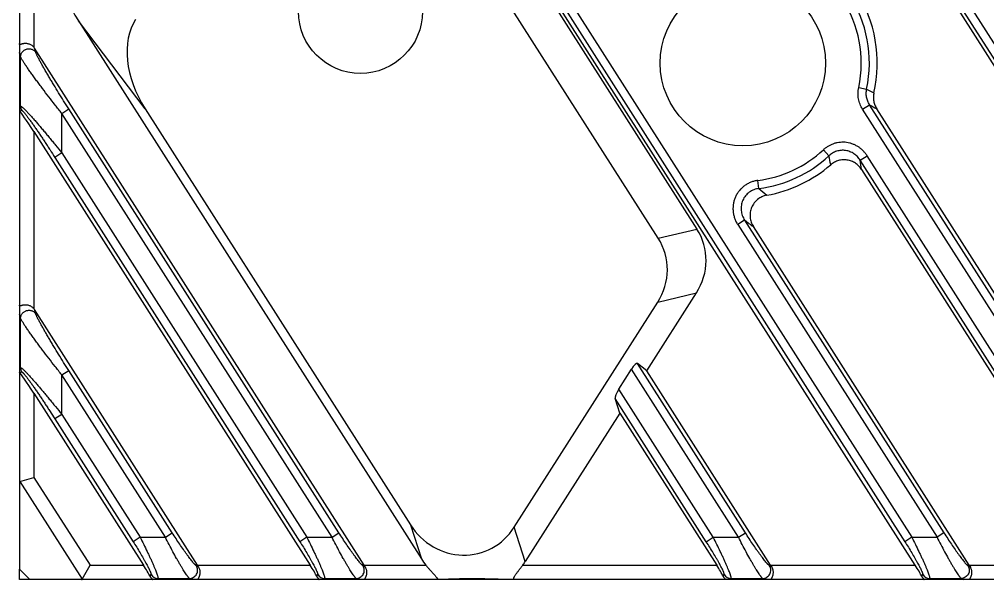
# Model space of a CAD drawing. Header units: millimetres. Extents: x 620 to 19791, y 2539 to 6969.
# Drawn here: x 2524.7 to 2571.54, y 3650.88 to 3678 of the extents above; entities that cross this region are included whole.
import ezdxf

# ---------------------------------------------------------------- set-up
doc = ezdxf.new("R2010")
doc.units = ezdxf.units.MM
doc.layers.add('_88746', color=7, linetype='Continuous')

msp = doc.modelspace()

# ---------------------------------------------------------------- linework, layer by layer
at = {"color": 7, "linetype": 'Continuous'}
for p, q in [((2524.70388, 3988.37829), (2524.70388, 3651.37829)), ((2529.11417, 3742.82984), (2587.24782, 3651.57829)), ((2586.74475, 3652.71558), (2530.72872, 3740.64312)), ((2587.08082, 3652.92968), (2531.06479, 3740.85722)), ((2568.03965, 3651.57829), (2525.40388, 3718.50305)), ((2526.41919, 3717.25695), (2567.53658, 3652.71558)), ((2526.75527, 3717.47105), (2567.87266, 3652.92968)), ((2542.9309, 3690.68858), (2557.482, 3667.84793)), ((2525.40388, 3688.35227), (2525.40388, 3676.65239)), ((2555.60885, 3667.40115), (2544.81623, 3684.34217)), ((2530.78932, 3673.67331), (2527.56576, 3677.91913)), ((2527.56576, 3677.91913), (2544.15536, 3651.87867)), ((2524.76288, 3676.18896), (2524.70388, 3676.39136)), ((2541.3825, 3651.57829), (2525.43843, 3676.60546)), ((2525.49743, 3676.40306), (2525.43843, 3676.60546)), ((2524.76288, 3673.79727), (2524.76288, 3676.18896)), ((2565.30404, 3674.69625), (2565.68947, 3674.6149)), ((2565.68947, 3674.6149), (2566.04175, 3674.4356)), ((2524.70388, 3673.78007), (2524.76288, 3673.79727)), ((2524.82528, 3673.58317), (2524.71672, 3673.55153)), ((2526.75527, 3673.4492), (2527.09134, 3673.6633)), ((2540.16372, 3653.14378), (2527.09134, 3673.6633)), ((2530.78932, 3673.67331), (2543.62044, 3653.53248)), ((2565.4963, 3673.65124), (2565.83238, 3673.86534)), ((2578.69739, 3652.92968), (2565.4963, 3673.65124)), ((2579.03347, 3653.14378), (2565.83238, 3673.86534)), ((2580.25225, 3651.57829), (2566.1757, 3673.67405)), ((2539.82764, 3652.92968), (2526.75527, 3673.4492)), ((2526.75527, 3671.53315), (2526.75527, 3673.4492)), ((2525.40388, 3672.56515), (2538.77398, 3651.57829)), ((2525.40388, 3672.56515), (2525.40388, 3663.99651)), ((2563.86369, 3671.39283), (2563.59582, 3671.68166)), ((2526.75527, 3671.53315), (2526.41919, 3671.31905)), ((2526.41919, 3671.31905), (2538.27091, 3652.71558)), ((2526.75527, 3671.53315), (2538.60699, 3652.92968)), ((2565.37728, 3671.18038), (2565.71336, 3671.39449)), ((2577.14066, 3652.71558), (2565.37728, 3671.18038)), ((2577.47674, 3652.92968), (2565.71336, 3671.39449)), ((2565.44098, 3670.73278), (2577.64373, 3651.57829)), ((2560.47814, 3669.81002), (2560.42828, 3670.20078)), ((2559.78688, 3668.27949), (2559.4508, 3668.06538)), ((2559.4508, 3668.06538), (2569.09331, 3652.92968)), ((2559.78688, 3668.27949), (2569.42939, 3653.14378)), ((2570.64817, 3651.57829), (2560.20893, 3667.96461)), ((2555.60885, 3667.40115), (2557.482, 3667.84793)), ((2555.05256, 3660.9831), (2557.45487, 3664.75396)), ((2555.58172, 3664.30718), (2557.45487, 3664.75396)), ((2548.64004, 3653.41093), (2555.58172, 3664.30718)), ((2524.76288, 3663.53308), (2524.70388, 3663.73548)), ((2533.31981, 3651.57829), (2525.43843, 3663.94958)), ((2525.49743, 3663.74718), (2525.43843, 3663.94958)), ((2524.76288, 3661.14139), (2524.76288, 3663.53308)), ((2559.8253, 3653.14378), (2554.60271, 3661.34161)), ((2555.05256, 3660.9831), (2554.60271, 3661.34161)), ((2524.70388, 3661.12419), (2524.76288, 3661.14139)), ((2524.82528, 3660.92729), (2524.71672, 3660.89564)), ((2526.75527, 3660.79332), (2527.09134, 3661.00742)), ((2532.10103, 3653.14378), (2527.09134, 3661.00742)), ((2553.69814, 3660.10382), (2554.30847, 3661.06185)), ((2559.48923, 3652.92968), (2554.30847, 3661.06185)), ((2561.04409, 3651.57829), (2555.05256, 3660.9831)), ((2531.76496, 3652.92968), (2526.75527, 3660.79332)), ((2526.75527, 3658.87727), (2526.75527, 3660.79332)), ((2525.40388, 3659.90927), (2530.7113, 3651.57829)), ((2525.40388, 3659.90927), (2525.40388, 3655.8238)), ((2558.26857, 3652.92968), (2553.69814, 3660.10382)), ((2557.9325, 3652.71558), (2553.51991, 3659.64196)), ((2553.74831, 3658.93583), (2553.51991, 3659.64196)), ((2526.75527, 3658.87727), (2526.41919, 3658.66317)), ((2526.41919, 3658.66317), (2530.20823, 3652.71558)), ((2526.75527, 3658.87727), (2530.5443, 3652.92968)), ((2553.74831, 3658.93583), (2549.17497, 3651.75712)), ((2553.74831, 3658.93583), (2558.43557, 3651.57829)), ((2524.7209, 3655.62396), (2525.40388, 3655.8238)), ((2525.40388, 3655.8238), (2528.12101, 3651.57829)), ((2524.7209, 3655.62396), (2527.74723, 3650.89531)), ((2543.62044, 3653.53248), (2544.15536, 3651.87867)), ((2549.17497, 3651.75712), (2548.64004, 3653.41093)), ((2530.5443, 3652.92968), (2530.20823, 3652.71558)), ((2530.5443, 3652.92968), (2531.76496, 3652.92968)), ((2531.76496, 3652.92968), (2532.10103, 3653.14378)), ((2538.60699, 3652.92968), (2538.27091, 3652.71558)), ((2538.60699, 3652.92968), (2539.82764, 3652.92968)), ((2539.82764, 3652.92968), (2540.16372, 3653.14378)), ((2557.9325, 3652.71558), (2558.26857, 3652.92968)), ((2558.26857, 3652.92968), (2559.48923, 3652.92968)), ((2559.48923, 3652.92968), (2559.8253, 3653.14378)), ((2567.87266, 3652.92968), (2567.53658, 3652.71558)), ((2567.87266, 3652.92968), (2569.09331, 3652.92968)), ((2569.42939, 3653.14378), (2569.09331, 3652.92968)), ((2527.74723, 3650.89531), (2528.12101, 3651.57829)), ((2528.12101, 3651.57829), (2530.7113, 3651.57829)), ((2533.37639, 3651.49039), (2533.26797, 3651.54987)), ((2533.31981, 3651.57829), (2538.77398, 3651.57829)), ((2541.43908, 3651.49039), (2541.33066, 3651.54987)), ((2541.3825, 3651.57829), (2544.37121, 3651.57829)), ((2549.05178, 3651.57829), (2558.43557, 3651.57829)), ((2561.10066, 3651.49039), (2560.99225, 3651.54987)), ((2561.04409, 3651.57829), (2568.03965, 3651.57829)), ((2570.59633, 3651.54987), (2570.70475, 3651.49039)), ((2570.64817, 3651.57829), (2577.64373, 3651.57829)), ((2524.70388, 3651.37829), (2525.20388, 3650.87829)), ((2531.0277, 3651.04064), (2531.07215, 3651.12166)), ((2539.09039, 3651.04064), (2539.13484, 3651.12166)), ((2558.75198, 3651.04064), (2558.79643, 3651.12166)), ((2568.35606, 3651.04064), (2568.40051, 3651.12166)), ((3124.70388, 3650.87829), (2525.20388, 3650.87829)), ((2531.40822, 3650.93729), (2531.37586, 3650.87829)), ((2531.40822, 3650.93729), (2532.9319, 3650.93729)), ((2533.03943, 3650.87829), (2532.9319, 3650.93729)), ((2539.47091, 3650.93729), (2539.43854, 3650.87829)), ((2539.47091, 3650.93729), (2540.99459, 3650.93729)), ((2541.10212, 3650.87829), (2540.99459, 3650.93729)), ((2559.10013, 3650.87829), (2559.1325, 3650.93729)), ((2559.1325, 3650.93729), (2560.65617, 3650.93729)), ((2560.76371, 3650.87829), (2560.65617, 3650.93729)), ((2568.73658, 3650.93729), (2568.70421, 3650.87829)), ((2568.73658, 3650.93729), (2570.26026, 3650.93729)), ((2570.26026, 3650.93729), (2570.36779, 3650.87829))]:
    msp.add_line(p, q, dxfattribs=at)
for centre, radius in [((2541.20388, 3678.37829), 3), ((2559.70388, 3675.87829), 4)]:
    msp.add_circle(centre, radius, dxfattribs=at)
for centre, radius, start, end in [((2559.70388, 3675.87829), 6.5, 347.176216, 77.823784), ((2559.70388, 3675.87829), 5.72354, 348.081344, 76.918656), ((2559.70388, 3675.87829), 6.11747, 348.081344, 76.918656), ((2525.16444, 3673.79817), 0.40156, 180.128207, 212.371793), ((2629.02709, 3786.88153), 129.48448, 240.7876004, 240.9615084), ((2559.70388, 3675.87829), 5.72354, 277.271138, 312.842729), ((2559.70388, 3675.87829), 6.11747, 277.271138, 312.842729), ((2531.19755, 3664.31717), 33.42367, 11.464703, 12.221764), ((2508.47504, 3662.8547), 57.5081, 7.8737505, 8.324193), ((2559.70388, 3675.87829), 6.5, 280.222516, 310.837383), ((2578.29907, 3690.00106), 26.93072, 228.567864, 229.635503), ((2582.88021, 3698.79321), 38.26734, 232.88091, 233.669329), ((2525.16444, 3661.14229), 0.40156, 180.128207, 212.371793), ((2531.41003, 3651.33905), 0.40177, 212.75676, 269.74324), ((2539.47271, 3651.33905), 0.40177, 212.75676, 269.74324), ((2559.1343, 3651.33905), 0.40177, 212.756762, 269.743238), ((2568.73838, 3651.33905), 0.40177, 212.75676, 269.74324)]:
    msp.add_arc(centre, radius, start, end, dxfattribs=at)
for centre, major_axis, ratio, start_param, end_param in [((2530.25488, 3679.30286), (-2.65175, 3.49268), 0.68410828, 0.24776811, 1.45101728), ((2533.47844, 3675.05704), (-2.65175, 3.49268), 0.68410828, 0.24776811, 1.45101728), ((2525.10541, 3676.3809), (-0.11727, 0.40235), 0.95443909, -1.27440456, -1.13444261), ((2525.40388, 3672.45117), (-0.69809, 1.10419), 0.04675252, -1.49698097, -0.11800116), ((2552.84687, 3665.79478), (3.12709, 0.74586), 0.93318183, -0.76680266, 0.31229877), ((2554.72002, 3666.24155), (3.12709, 0.74586), 0.93318183, -0.76680266, 0.31229877), ((2525.10541, 3663.72502), (-0.11727, 0.40235), 0.95443909, -1.27440456, -1.13444261), ((2554.37201, 3660.96211), (0.22786, 0.38148), 0.2395824, -0.0323948, 1.45113507), ((2525.40388, 3659.79529), (-0.69809, 1.10419), 0.04675252, -1.49698097, -0.11800116), ((2553.76168, 3660.00408), (0.22786, 0.38148), 0.2395824, 1.45113507, 2.93466493), ((2525.40388, 3654.49288), (-0.68746, 1.12912), 0.11683323, -0.03135038, 0.18958874), ((2546.11301, 3655.22473), (0.97745, -3.02196), 0.94455279, -1.30214878, 0.66288791), ((2530.63868, 3651.57829), (-0.44888, 0.69922), 0.07362361, -2.49384701, -1.61802557), ((2533.39243, 3651.57829), (-0.44888, 0.69922), 0.07362361, 1.52356709, 1.64947797), ((2538.70137, 3651.57829), (-0.44888, 0.69922), 0.07362361, -2.49384701, -1.61802557), ((2541.45511, 3651.57829), (-0.44888, 0.69922), 0.07362361, 1.52356709, 1.64947797), ((2546.64794, 3653.57092), (-0.97745, 3.02196), 0.94455279, -4.44374144, -4.32656208), ((2546.64794, 3653.57092), (-0.97745, 3.02196), 0.94455279, -2.54964012, -2.47870475), ((2558.36296, 3651.57829), (-0.44888, 0.69922), 0.07362361, -2.49384701, -1.61802557), ((2561.1167, 3651.57829), (-0.44888, 0.69922), 0.07362361, 1.52356709, 1.64947797), ((2567.96704, 3651.57829), (-0.44888, 0.69922), 0.07362361, -2.49384701, -1.61802557), ((2570.72078, 3651.57829), (-0.44888, 0.69922), 0.07362361, 1.52356709, 1.64947797), ((2527.26922, 3651.57829), (-0.46776, 0.69455), 0.18634747, -3.26643869, -3.04549957), ((2547.59374, 3650.6468), (3.1798, -0.08678), 0.08095857, 1.34520413, 2.44668656)]:
    msp.add_ellipse(centre, major_axis=major_axis, ratio=ratio, start_param=start_param, end_param=end_param, dxfattribs=at)
for points, knots in [([(2525.40388, 3676.65239), (2525.38831, 3676.67078), (2525.35417, 3676.70501), (2525.29598, 3676.74754), (2525.23309, 3676.78077), (2525.16794, 3676.80473), (2525.10283, 3676.81996), (2525.03972, 3676.82742), (2524.98013, 3676.8283), (2524.92516, 3676.82396), (2524.88275, 3676.81699), (2524.85166, 3676.81012), (2524.82432, 3676.80319), (2524.79915, 3676.79579), (2524.77608, 3676.78876), (2524.76114, 3676.78442), (2524.74785, 3676.78115), (2524.73619, 3676.77933), (2524.72606, 3676.7794), (2524.7174, 3676.78222), (2524.71077, 3676.78832), (2524.70655, 3676.79727), (2524.70428, 3676.8086), (2524.70388, 3676.81697), (2524.70388, 3676.8215)], [0, 0, 0, 0, 0.09209158, 0.18383006, 0.27448203, 0.36304114, 0.44837598, 0.52945733, 0.60545914, 0.67576552, 0.73991331, 0.76953888, 0.79743926, 0.84767634, 0.86977354, 0.8896408, 0.90710686, 0.92207428, 0.93464736, 0.94548864, 0.95605653, 0.9680868, 0.98267514, 1, 1, 1, 1]), ([(2524.76288, 3676.18896), (2524.76341, 3676.20934), (2524.76788, 3676.2502), (2524.78454, 3676.30972), (2524.81075, 3676.36617), (2524.84582, 3676.4181), (2524.88886, 3676.46423), (2524.93878, 3676.50338), (2524.99432, 3676.53457), (2525.05407, 3676.55703), (2525.11653, 3676.5702), (2525.18013, 3676.57373), (2525.24327, 3676.56753), (2525.30435, 3676.55175), (2525.36184, 3676.52679), (2525.41427, 3676.49327), (2525.4603, 3676.45202), (2525.48603, 3676.41996), (2525.49743, 3676.40306)], [0, 0, 0, 0, 0.06111346, 0.12261373, 0.18453426, 0.2469212, 0.30974327, 0.37293634, 0.43639782, 0.5, 0.56360218, 0.62706366, 0.69025673, 0.7530788, 0.81546574, 0.87738627, 0.93888654, 1, 1, 1, 1]), ([(2527.09134, 3673.6633), (2527.00891, 3673.79269), (2526.84555, 3674.05117), (2526.60476, 3674.43831), (2526.40847, 3674.75936), (2526.25547, 3675.01338), (2526.14416, 3675.20024), (2526.03623, 3675.38372), (2525.93246, 3675.56274), (2525.83396, 3675.73576), (2525.74224, 3675.9006), (2525.67143, 3676.03184), (2525.62015, 3676.13035), (2525.5862, 3676.1976), (2525.55631, 3676.25928), (2525.53117, 3676.31427), (2525.51391, 3676.35552), (2525.50334, 3676.38426), (2525.49917, 3676.39707), (2525.49743, 3676.40306)], [0, 0, 0, 0, 0.14507142, 0.28914932, 0.4311314, 0.50090791, 0.569567, 0.63680319, 0.70221107, 0.76523032, 0.82507416, 0.88059639, 0.90623332, 0.93009361, 0.95183219, 0.9710444, 0.9872639, 0.99409868, 1, 1, 1, 1]), ([(2526.75527, 3673.4492), (2526.64891, 3673.58276), (2526.4383, 3673.84941), (2526.1283, 3674.24847), (2525.87633, 3674.57863), (2525.68101, 3674.8386), (2525.54016, 3675.02825), (2525.40468, 3675.2131), (2525.27578, 3675.39173), (2525.15503, 3675.56227), (2525.04448, 3675.72226), (2524.9604, 3675.84797), (2524.9006, 3675.94087), (2524.86185, 3676.00305), (2524.8282, 3676.05939), (2524.80025, 3676.10909), (2524.78118, 3676.1462), (2524.76948, 3676.17203), (2524.76485, 3676.18355), (2524.76288, 3676.18896)], [0, 0, 0, 0, 0.15103707, 0.30058601, 0.44701642, 0.5184388, 0.58823699, 0.65599242, 0.72117777, 0.78310059, 0.84084784, 0.89320499, 0.9168788, 0.9385734, 0.95801794, 0.97492819, 0.98901284, 0.99490941, 1, 1, 1, 1]), ([(2565.4963, 3673.65124), (2565.44759, 3673.7277), (2565.36453, 3673.89033), (2565.28892, 3674.15329), (2565.26532, 3674.42592), (2565.28531, 3674.60753), (2565.30404, 3674.69625)], [0, 0, 0, 0, 0.24999463, 0.4999755, 0.74997223, 1, 1, 1, 1]), ([(2565.83238, 3673.86534), (2565.79712, 3673.92003), (2565.73672, 3674.03637), (2565.68096, 3674.22476), (2565.66258, 3674.42049), (2565.67625, 3674.55109), (2565.68947, 3674.6149)], [0, 0, 0, 0, 0.24983102, 0.49975802, 0.74981387, 1, 1, 1, 1]), ([(2566.04175, 3674.4356), (2566.0271, 3674.3712), (2566.01071, 3674.23909), (2566.02595, 3674.0403), (2566.07991, 3673.84838), (2566.14022, 3673.72975), (2566.1757, 3673.67405)], [0, 0, 0, 0, 0.24999584, 0.49998782, 0.74998511, 1, 1, 1, 1]), ([(2524.70388, 3673.54996), (2524.70388, 3673.55077), (2524.70397, 3673.55223), (2524.70452, 3673.55415), (2524.70558, 3673.55552), (2524.70719, 3673.55608), (2524.70911, 3673.55582), (2524.71134, 3673.55496), (2524.71394, 3673.55348), (2524.71575, 3673.55224), (2524.71672, 3673.55153)], [0, 0, 0, 0, 0.13429604, 0.23983825, 0.32533598, 0.40808756, 0.50825041, 0.63779433, 0.80126964, 1, 1, 1, 1]), ([(2524.76288, 3673.79727), (2524.76487, 3673.79774), (2524.76981, 3673.79754), (2524.77783, 3673.79505), (2524.78756, 3673.79041), (2524.79898, 3673.78358), (2524.81209, 3673.77458), (2524.83305, 3673.75876), (2524.86284, 3673.73375), (2524.90242, 3673.69778), (2524.94712, 3673.65485), (2524.99633, 3673.60566), (2525.0495, 3673.55089), (2525.1061, 3673.49116), (2525.18746, 3673.40359), (2525.29451, 3673.28549), (2525.42777, 3673.13497), (2525.56669, 3672.97512), (2525.70974, 3672.80801), (2525.85575, 3672.63521), (2526.00384, 3672.45797), (2526.15333, 3672.27723), (2526.30366, 3672.09379), (2526.50501, 3671.84596), (2526.65533, 3671.65865), (2526.75527, 3671.53315)], [0, 0, 0, 0, 0.00203554, 0.00476505, 0.00830601, 0.01270108, 0.01795617, 0.02406326, 0.03874547, 0.05651958, 0.07710574, 0.10020837, 0.12553848, 0.15282458, 0.18182241, 0.2441016, 0.31093273, 0.38122699, 0.45416706, 0.52912415, 0.60561864, 0.68327128, 0.76176983, 0.84087201, 1, 1, 1, 1]), ([(2524.82528, 3673.58317), (2524.82705, 3673.58368), (2524.83024, 3673.58343), (2524.83444, 3673.58205), (2524.84001, 3673.57944), (2524.84793, 3673.5743), (2524.85847, 3673.56594), (2524.87058, 3673.55503), (2524.88417, 3673.54167), (2524.89915, 3673.52598), (2524.92186, 3673.501), (2524.95284, 3673.46485), (2524.99258, 3673.41613), (2525.03566, 3673.36136), (2525.08148, 3673.30147), (2525.12954, 3673.23727), (2525.19732, 3673.1451), (2525.28503, 3673.02311), (2525.3927, 3672.87009), (2525.50327, 3672.71023), (2525.6158, 3672.54524), (2525.72962, 3672.37633), (2525.84426, 3672.20439), (2525.95935, 3672.03013), (2526.07461, 3671.85406), (2526.22843, 3671.61717), (2526.34307, 3671.43854), (2526.41919, 3671.31905)], [0, 0, 0, 0, 0.00198767, 0.00327679, 0.00480063, 0.00860515, 0.0134509, 0.01932777, 0.02620572, 0.03403614, 0.04276354, 0.06267516, 0.08546493, 0.11069116, 0.13795535, 0.16693249, 0.19733599, 0.26156813, 0.3292677, 0.399486, 0.47156847, 0.54504206, 0.61955222, 0.69483657, 0.77067951, 0.84692022, 1, 1, 1, 1]), ([(2565.71336, 3671.39449), (2565.68606, 3671.43733), (2565.6269, 3671.52021), (2565.52556, 3671.6344), (2565.41262, 3671.73717), (2565.28931, 3671.82724), (2565.157, 3671.90347), (2565.01717, 3671.96486), (2564.87147, 3672.01057), (2564.72161, 3672.03997), (2564.56942, 3672.05262), (2564.41677, 3672.0483), (2564.26554, 3672.02705), (2564.11761, 3671.98912), (2563.9748, 3671.935), (2563.83885, 3671.86542), (2563.71141, 3671.78129), (2563.63307, 3671.7162), (2563.59582, 3671.68166)], [0, 0, 0, 0, 0.062497, 0.12500326, 0.18750077, 0.25000144, 0.31250069, 0.37499988, 0.43749896, 0.49999783, 0.56249646, 0.62499511, 0.68749403, 0.74999297, 0.81249338, 0.87499156, 0.93750114, 1, 1, 1, 1]), ([(2565.37728, 3671.18038), (2565.33862, 3671.24195), (2565.24831, 3671.35749), (2565.10767, 3671.47509), (2564.98216, 3671.54943), (2564.88235, 3671.59466), (2564.77812, 3671.62859), (2564.67072, 3671.65067), (2564.5615, 3671.66052), (2564.45184, 3671.65794), (2564.34318, 3671.6429), (2564.23694, 3671.6156), (2564.1345, 3671.57644), (2564.03714, 3671.52599), (2563.94607, 3671.46498), (2563.89021, 3671.41783), (2563.86369, 3671.39283)], [0, 0, 0, 0, 0.1246836, 0.24943228, 0.31192759, 0.37444375, 0.43697892, 0.49953018, 0.56209379, 0.62466548, 0.68724051, 0.7498133, 0.8123802, 0.87493293, 0.93748132, 1, 1, 1, 1]), ([(2565.44098, 3670.73278), (2565.40282, 3670.79269), (2565.3138, 3670.90493), (2565.14843, 3671.04167), (2564.95789, 3671.1406), (2564.75061, 3671.19663), (2564.53611, 3671.2067), (2564.3245, 3671.17009), (2564.12588, 3671.08866), (2564.00806, 3671.00704), (2563.95433, 3670.9606)], [0, 0, 0, 0, 0.12501517, 0.25001872, 0.37502001, 0.50001647, 0.62500985, 0.75000293, 0.87499737, 1, 1, 1, 1]), ([(2560.42828, 3670.20078), (2560.37035, 3670.19338), (2560.25526, 3670.17143), (2560.08816, 3670.11731), (2559.92916, 3670.04259), (2559.78093, 3669.9483), (2559.64596, 3669.83583), (2559.52657, 3669.70694), (2559.42477, 3669.56374), (2559.34226, 3669.40863), (2559.28032, 3669.24422), (2559.23984, 3669.07327), (2559.22129, 3668.89858), (2559.22473, 3668.72294), (2559.24988, 3668.54909), (2559.2961, 3668.37962), (2559.36247, 3668.21702), (2559.41942, 3668.11464), (2559.4508, 3668.06538)], [0, 0, 0, 0, 0.06249898, 0.12499925, 0.18749773, 0.2499964, 0.31249408, 0.37499157, 0.43748921, 0.49998721, 0.56248555, 0.62498431, 0.68748394, 0.74998432, 0.81248604, 0.87498708, 0.93749573, 1, 1, 1, 1]), ([(2560.47814, 3669.81002), (2560.43643, 3669.8052), (2560.35348, 3669.79043), (2560.23281, 3669.75293), (2560.11781, 3669.70036), (2560.01053, 3669.63332), (2559.91295, 3669.55275), (2559.82687, 3669.45994), (2559.75391, 3669.3565), (2559.69535, 3669.2443), (2559.65211, 3669.12538), (2559.62475, 3669.00191), (2559.61346, 3668.876), (2559.6181, 3668.74975), (2559.63827, 3668.62512), (2559.67334, 3668.5039), (2559.7225, 3668.38777), (2559.76408, 3668.31467), (2559.78688, 3668.27949)], [0, 0, 0, 0, 0.06245788, 0.12494985, 0.18747053, 0.25001765, 0.31258351, 0.37516069, 0.4377403, 0.50031308, 0.56287023, 0.62540455, 0.68791121, 0.75038701, 0.81283172, 0.87524446, 0.93763674, 1, 1, 1, 1]), ([(2560.85745, 3669.48147), (2560.81746, 3669.47426), (2560.73827, 3669.45499), (2560.62394, 3669.41189), (2560.51574, 3669.35506), (2560.4154, 3669.2853), (2560.32452, 3669.20358), (2560.24457, 3669.11114), (2560.17683, 3669.00941), (2560.12234, 3668.90002), (2560.08192, 3668.78468), (2560.0561, 3668.66523), (2560.04516, 3668.54351), (2560.04914, 3668.42138), (2560.06781, 3668.30062), (2560.10077, 3668.18296), (2560.1474, 3668.07004), (2560.1871, 3667.99888), (2560.20893, 3667.96461)], [0, 0, 0, 0, 0.0624955, 0.12500234, 0.18749877, 0.24999843, 0.31249721, 0.37499725, 0.43749716, 0.49999616, 0.56249501, 0.62499495, 0.68749602, 0.74999666, 0.81249756, 0.87499471, 0.93750361, 1, 1, 1, 1]), ([(2525.40388, 3663.99651), (2525.38831, 3664.0149), (2525.35417, 3664.04913), (2525.29598, 3664.09166), (2525.23309, 3664.12489), (2525.16794, 3664.14885), (2525.10283, 3664.16408), (2525.03972, 3664.17154), (2524.98013, 3664.17242), (2524.92516, 3664.16808), (2524.88275, 3664.16111), (2524.85166, 3664.15424), (2524.82432, 3664.1473), (2524.79915, 3664.13991), (2524.77608, 3664.13288), (2524.76114, 3664.12853), (2524.74785, 3664.12527), (2524.73619, 3664.12344), (2524.72606, 3664.12352), (2524.7174, 3664.12634), (2524.71077, 3664.13244), (2524.70655, 3664.14139), (2524.70428, 3664.15272), (2524.70388, 3664.16109), (2524.70388, 3664.16562)], [0, 0, 0, 0, 0.09209158, 0.18383006, 0.27448203, 0.36304114, 0.44837598, 0.52945733, 0.60545914, 0.67576552, 0.73991331, 0.76953888, 0.79743926, 0.84767634, 0.86977354, 0.8896408, 0.90710686, 0.92207428, 0.93464736, 0.94548864, 0.95605653, 0.9680868, 0.98267514, 1, 1, 1, 1]), ([(2524.76288, 3663.53308), (2524.76341, 3663.55345), (2524.76788, 3663.59432), (2524.78454, 3663.65384), (2524.81075, 3663.71029), (2524.84582, 3663.76222), (2524.88886, 3663.80835), (2524.93878, 3663.8475), (2524.99432, 3663.87869), (2525.05407, 3663.90115), (2525.11653, 3663.91431), (2525.18013, 3663.91784), (2525.24327, 3663.91165), (2525.30435, 3663.89587), (2525.36184, 3663.87091), (2525.41427, 3663.83739), (2525.4603, 3663.79614), (2525.48603, 3663.76408), (2525.49743, 3663.74718)], [0, 0, 0, 0, 0.06111346, 0.12261373, 0.18453426, 0.2469212, 0.30974327, 0.37293634, 0.43639782, 0.5, 0.56360218, 0.62706366, 0.69025673, 0.7530788, 0.81546574, 0.87738627, 0.93888654, 1, 1, 1, 1]), ([(2527.09134, 3661.00742), (2527.00891, 3661.13681), (2526.84555, 3661.39529), (2526.60476, 3661.78243), (2526.40847, 3662.10348), (2526.25547, 3662.3575), (2526.14416, 3662.54436), (2526.03623, 3662.72784), (2525.93246, 3662.90686), (2525.83396, 3663.07988), (2525.74224, 3663.24472), (2525.67143, 3663.37596), (2525.62015, 3663.47447), (2525.5862, 3663.54172), (2525.55631, 3663.6034), (2525.53117, 3663.65839), (2525.51391, 3663.69964), (2525.50334, 3663.72838), (2525.49917, 3663.74119), (2525.49743, 3663.74718)], [0, 0, 0, 0, 0.14507142, 0.28914932, 0.4311314, 0.50090791, 0.569567, 0.63680319, 0.70221107, 0.76523032, 0.82507416, 0.88059639, 0.90623332, 0.93009361, 0.95183219, 0.9710444, 0.9872639, 0.99409868, 1, 1, 1, 1]), ([(2526.75527, 3660.79332), (2526.64891, 3660.92688), (2526.4383, 3661.19353), (2526.1283, 3661.59259), (2525.87633, 3661.92275), (2525.68101, 3662.18272), (2525.54016, 3662.37237), (2525.40468, 3662.55722), (2525.27578, 3662.73585), (2525.15503, 3662.90639), (2525.04448, 3663.06638), (2524.9604, 3663.19209), (2524.9006, 3663.28498), (2524.86185, 3663.34716), (2524.8282, 3663.40351), (2524.80025, 3663.45321), (2524.78118, 3663.49032), (2524.76948, 3663.51614), (2524.76485, 3663.52767), (2524.76288, 3663.53308)], [0, 0, 0, 0, 0.15103707, 0.30058601, 0.44701642, 0.5184388, 0.58823699, 0.65599242, 0.72117777, 0.78310059, 0.84084784, 0.89320499, 0.9168788, 0.9385734, 0.95801794, 0.97492819, 0.98901284, 0.99490941, 1, 1, 1, 1]), ([(2524.70388, 3660.89408), (2524.70388, 3660.89489), (2524.70397, 3660.89635), (2524.70452, 3660.89827), (2524.70558, 3660.89964), (2524.70719, 3660.9002), (2524.70911, 3660.89994), (2524.71134, 3660.89908), (2524.71394, 3660.8976), (2524.71575, 3660.89635), (2524.71672, 3660.89564)], [0, 0, 0, 0, 0.13429604, 0.23983825, 0.32533598, 0.40808756, 0.50825041, 0.63779433, 0.80126964, 1, 1, 1, 1]), ([(2524.76288, 3661.14139), (2524.76487, 3661.14185), (2524.76981, 3661.14166), (2524.77783, 3661.13917), (2524.78756, 3661.13453), (2524.79898, 3661.12769), (2524.81209, 3661.1187), (2524.83305, 3661.10288), (2524.86284, 3661.07787), (2524.90242, 3661.0419), (2524.94712, 3660.99897), (2524.99633, 3660.94978), (2525.0495, 3660.895), (2525.1061, 3660.83528), (2525.18746, 3660.74771), (2525.29451, 3660.6296), (2525.42777, 3660.47909), (2525.56669, 3660.31924), (2525.70974, 3660.15213), (2525.85575, 3659.97933), (2526.00384, 3659.80209), (2526.15333, 3659.62135), (2526.30366, 3659.43791), (2526.50501, 3659.19008), (2526.65533, 3659.00277), (2526.75527, 3658.87727)], [0, 0, 0, 0, 0.00203554, 0.00476505, 0.00830601, 0.01270108, 0.01795617, 0.02406326, 0.03874547, 0.05651958, 0.07710574, 0.10020837, 0.12553848, 0.15282458, 0.18182241, 0.2441016, 0.31093273, 0.38122699, 0.45416706, 0.52912415, 0.60561864, 0.68327128, 0.76176983, 0.84087201, 1, 1, 1, 1]), ([(2524.82528, 3660.92729), (2524.82705, 3660.9278), (2524.83024, 3660.92755), (2524.83444, 3660.92616), (2524.84001, 3660.92356), (2524.84793, 3660.91842), (2524.85847, 3660.91006), (2524.87058, 3660.89915), (2524.88417, 3660.88579), (2524.89915, 3660.87009), (2524.92186, 3660.84512), (2524.95284, 3660.80897), (2524.99258, 3660.76025), (2525.03566, 3660.70548), (2525.08148, 3660.64559), (2525.12954, 3660.58139), (2525.19732, 3660.48922), (2525.28503, 3660.36722), (2525.3927, 3660.21421), (2525.50327, 3660.05435), (2525.6158, 3659.88936), (2525.72962, 3659.72045), (2525.84426, 3659.54851), (2525.95935, 3659.37425), (2526.07461, 3659.19818), (2526.22843, 3658.96129), (2526.34307, 3658.78266), (2526.41919, 3658.66317)], [0, 0, 0, 0, 0.00198767, 0.00327679, 0.00480063, 0.00860515, 0.0134509, 0.01932777, 0.02620572, 0.03403614, 0.04276354, 0.06267516, 0.08546493, 0.11069116, 0.13795535, 0.16693249, 0.19733599, 0.26156813, 0.3292677, 0.399486, 0.47156847, 0.54504206, 0.61955222, 0.69483657, 0.77067951, 0.84692022, 1, 1, 1, 1]), ([(2530.5443, 3652.92968), (2530.60322, 3652.81407), (2530.71827, 3652.58512), (2530.8573, 3652.30007), (2530.96292, 3652.07777), (2531.03712, 3651.91855), (2531.10662, 3651.76611), (2531.17072, 3651.62193), (2531.22868, 3651.48751), (2531.27977, 3651.36444), (2531.3233, 3651.25428), (2531.35862, 3651.15853), (2531.38206, 3651.08819), (2531.39595, 3651.04009), (2531.40334, 3651.01068), (2531.40836, 3650.98577), (2531.41098, 3650.96544), (2531.41128, 3650.95131), (2531.41, 3650.94244), (2531.40891, 3650.93884), (2531.40822, 3650.93729)], [0, 0, 0, 0, 0.17862961, 0.35274656, 0.43660497, 0.51745044, 0.59457792, 0.66724445, 0.73467739, 0.79608748, 0.85069131, 0.89774174, 0.93657107, 0.95273152, 0.96665189, 0.97830457, 0.98768958, 0.99485788, 0.99766249, 1, 1, 1, 1]), ([(2532.9319, 3650.93729), (2532.92703, 3650.94063), (2532.91662, 3650.94928), (2532.90053, 3650.96532), (2532.88214, 3650.98602), (2532.86152, 3651.01125), (2532.83877, 3651.04091), (2532.80399, 3651.08858), (2532.75613, 3651.15831), (2532.69421, 3651.25351), (2532.62611, 3651.36257), (2532.55263, 3651.48412), (2532.47453, 3651.6168), (2532.39255, 3651.7593), (2532.27666, 3651.96483), (2532.12721, 3652.23723), (2531.94601, 3652.57779), (2531.82536, 3652.81116), (2531.76496, 3652.92968)], [0, 0, 0, 0, 0.00766404, 0.0174775, 0.02944702, 0.04354253, 0.05971558, 0.07790581, 0.12004581, 0.16934216, 0.22513027, 0.28673382, 0.35348578, 0.42473894, 0.49986984, 0.65939858, 0.82754437, 1, 1, 1, 1]), ([(2533.26797, 3651.54987), (2533.26299, 3651.5526), (2533.25227, 3651.55975), (2533.23553, 3651.5732), (2533.21641, 3651.59054), (2533.195, 3651.61167), (2533.17142, 3651.63644), (2533.1356, 3651.67597), (2533.0865, 3651.73353), (2533.0232, 3651.81176), (2532.95405, 3651.90071), (2532.87991, 3651.99915), (2532.80159, 3652.10589), (2532.71982, 3652.21987), (2532.60506, 3652.383), (2532.45768, 3652.59817), (2532.27926, 3652.86662), (2532.16047, 3653.05047), (2532.10103, 3653.14378)], [0, 0, 0, 0, 0.00861548, 0.01945506, 0.03250532, 0.04771376, 0.06500856, 0.08430547, 0.12852608, 0.17959919, 0.23674199, 0.29920162, 0.36627417, 0.43730938, 0.51170719, 0.66841849, 0.83240191, 1, 1, 1, 1]), ([(2538.60699, 3652.92968), (2538.6659, 3652.81407), (2538.78096, 3652.58512), (2538.91999, 3652.30007), (2539.0256, 3652.07777), (2539.0998, 3651.91855), (2539.16931, 3651.76611), (2539.2334, 3651.62193), (2539.29136, 3651.48751), (2539.34245, 3651.36444), (2539.38599, 3651.25428), (2539.42131, 3651.15853), (2539.44475, 3651.08819), (2539.45863, 3651.04009), (2539.46602, 3651.01068), (2539.47104, 3650.98577), (2539.47367, 3650.96544), (2539.47396, 3650.95131), (2539.47268, 3650.94244), (2539.47159, 3650.93884), (2539.47091, 3650.93729)], [0, 0, 0, 0, 0.17862961, 0.35274656, 0.43660497, 0.51745044, 0.59457792, 0.66724445, 0.73467739, 0.79608748, 0.85069131, 0.89774174, 0.93657107, 0.95273152, 0.96665189, 0.97830457, 0.98768958, 0.99485788, 0.99766249, 1, 1, 1, 1]), ([(2540.99459, 3650.93729), (2540.98971, 3650.94063), (2540.97931, 3650.94928), (2540.96322, 3650.96532), (2540.94482, 3650.98602), (2540.92421, 3651.01125), (2540.90146, 3651.04091), (2540.86667, 3651.08858), (2540.81882, 3651.15831), (2540.7569, 3651.25351), (2540.6888, 3651.36257), (2540.61532, 3651.48412), (2540.53722, 3651.6168), (2540.45524, 3651.7593), (2540.33934, 3651.96483), (2540.1899, 3652.23723), (2540.0087, 3652.57779), (2539.88804, 3652.81116), (2539.82764, 3652.92968)], [0, 0, 0, 0, 0.00766404, 0.0174775, 0.02944702, 0.04354253, 0.05971558, 0.07790581, 0.12004581, 0.16934216, 0.22513027, 0.28673382, 0.35348578, 0.42473894, 0.49986984, 0.65939858, 0.82754437, 1, 1, 1, 1]), ([(2541.33066, 3651.54987), (2541.32567, 3651.5526), (2541.31495, 3651.55975), (2541.29822, 3651.5732), (2541.27909, 3651.59054), (2541.25768, 3651.61167), (2541.23411, 3651.63644), (2541.19829, 3651.67597), (2541.14919, 3651.73353), (2541.08588, 3651.81176), (2541.01673, 3651.90071), (2540.9426, 3651.99915), (2540.86428, 3652.10589), (2540.78251, 3652.21987), (2540.66774, 3652.383), (2540.52036, 3652.59817), (2540.34195, 3652.86662), (2540.22316, 3653.05047), (2540.16372, 3653.14378)], [0, 0, 0, 0, 0.00861548, 0.01945506, 0.03250532, 0.04771376, 0.06500856, 0.08430547, 0.12852608, 0.17959919, 0.23674199, 0.29920162, 0.36627417, 0.43730938, 0.51170719, 0.66841849, 0.83240191, 1, 1, 1, 1]), ([(2559.1325, 3650.93729), (2559.13318, 3650.93884), (2559.13427, 3650.94244), (2559.13555, 3650.95131), (2559.13526, 3650.96544), (2559.13263, 3650.98577), (2559.12761, 3651.01067), (2559.12022, 3651.04008), (2559.10634, 3651.08817), (2559.0829, 3651.15851), (2559.04758, 3651.25426), (2559.00405, 3651.36442), (2558.95296, 3651.48749), (2558.895, 3651.6219), (2558.8309, 3651.76609), (2558.7614, 3651.91853), (2558.6872, 3652.07775), (2558.58158, 3652.30006), (2558.44255, 3652.58511), (2558.32749, 3652.81407), (2558.26857, 3652.92968)], [0, 0, 0, 0, 0.00233725, 0.0051415, 0.01230877, 0.02169236, 0.03334339, 0.04726217, 0.06342158, 0.10224926, 0.14929847, 0.20390165, 0.26531176, 0.33274472, 0.405412, 0.48254047, 0.56338584, 0.64724509, 0.82136559, 1, 1, 1, 1]), ([(2560.65617, 3650.93729), (2560.6513, 3650.94063), (2560.6409, 3650.94928), (2560.62481, 3650.96532), (2560.60641, 3650.98602), (2560.5858, 3651.01125), (2560.56305, 3651.04091), (2560.52826, 3651.08858), (2560.48041, 3651.15831), (2560.41848, 3651.25351), (2560.35039, 3651.36257), (2560.2769, 3651.48412), (2560.19881, 3651.6168), (2560.11683, 3651.7593), (2560.00093, 3651.96483), (2559.85148, 3652.23723), (2559.67029, 3652.57779), (2559.54963, 3652.81116), (2559.48923, 3652.92968)], [0, 0, 0, 0, 0.00766404, 0.0174775, 0.02944702, 0.04354253, 0.05971558, 0.07790581, 0.12004581, 0.16934216, 0.22513027, 0.28673382, 0.35348578, 0.42473894, 0.49986984, 0.65939858, 0.82754437, 1, 1, 1, 1]), ([(2560.99225, 3651.54987), (2560.98726, 3651.5526), (2560.97654, 3651.55975), (2560.95981, 3651.5732), (2560.94068, 3651.59054), (2560.91927, 3651.61167), (2560.8957, 3651.63644), (2560.85988, 3651.67597), (2560.81078, 3651.73353), (2560.74747, 3651.81176), (2560.67832, 3651.90071), (2560.60419, 3651.99915), (2560.52587, 3652.10589), (2560.44409, 3652.21987), (2560.32933, 3652.383), (2560.18195, 3652.59817), (2560.00353, 3652.86662), (2559.88475, 3653.05047), (2559.8253, 3653.14378)], [0, 0, 0, 0, 0.00861548, 0.01945506, 0.03250532, 0.04771376, 0.06500856, 0.08430547, 0.12852608, 0.17959919, 0.23674199, 0.29920162, 0.36627417, 0.43730938, 0.51170719, 0.66841849, 0.83240191, 1, 1, 1, 1]), ([(2567.87266, 3652.92968), (2567.93157, 3652.81407), (2568.04663, 3652.58512), (2568.18566, 3652.30007), (2568.29127, 3652.07777), (2568.36547, 3651.91855), (2568.43498, 3651.76611), (2568.49907, 3651.62193), (2568.55703, 3651.48751), (2568.60812, 3651.36444), (2568.65166, 3651.25428), (2568.68698, 3651.15853), (2568.71042, 3651.08819), (2568.7243, 3651.04009), (2568.73169, 3651.01068), (2568.73671, 3650.98577), (2568.73934, 3650.96544), (2568.73963, 3650.95131), (2568.73835, 3650.94244), (2568.73726, 3650.93884), (2568.73658, 3650.93729)], [0, 0, 0, 0, 0.17862961, 0.35274656, 0.43660497, 0.51745044, 0.59457792, 0.66724445, 0.73467739, 0.79608748, 0.85069131, 0.89774174, 0.93657107, 0.95273152, 0.96665189, 0.97830457, 0.98768958, 0.99485788, 0.99766249, 1, 1, 1, 1]), ([(2569.09331, 3652.92968), (2569.15371, 3652.81116), (2569.27437, 3652.57779), (2569.45557, 3652.23723), (2569.60502, 3651.96483), (2569.72091, 3651.7593), (2569.80289, 3651.6168), (2569.88099, 3651.48412), (2569.95447, 3651.36257), (2570.02257, 3651.25351), (2570.08449, 3651.15832), (2570.13234, 3651.08858), (2570.16713, 3651.04092), (2570.18988, 3651.01125), (2570.21049, 3650.98602), (2570.22889, 3650.96532), (2570.24498, 3650.94928), (2570.25538, 3650.94063), (2570.26026, 3650.93729)], [0, 0, 0, 0, 0.17245735, 0.34060402, 0.50013324, 0.57526366, 0.64651599, 0.71326702, 0.77486973, 0.83065721, 0.87995311, 0.92209298, 0.9402833, 0.95645648, 0.97055233, 0.98252214, 0.99233585, 1, 1, 1, 1]), ([(2569.42939, 3653.14378), (2569.48883, 3653.05047), (2569.60762, 3652.86662), (2569.78603, 3652.59817), (2569.93342, 3652.38299), (2570.04818, 3652.21987), (2570.12995, 3652.10589), (2570.20827, 3651.99914), (2570.2824, 3651.90071), (2570.35155, 3651.81176), (2570.41486, 3651.73353), (2570.46395, 3651.67597), (2570.49978, 3651.63644), (2570.52335, 3651.61167), (2570.54476, 3651.59054), (2570.56389, 3651.5732), (2570.58062, 3651.55975), (2570.59134, 3651.5526), (2570.59633, 3651.54987)], [0, 0, 0, 0, 0.16759959, 0.3315838, 0.48829557, 0.56269303, 0.63372748, 0.70079917, 0.76325798, 0.82040013, 0.87147276, 0.91569321, 0.93499019, 0.95228514, 0.96749393, 0.9805445, 0.99138436, 1, 1, 1, 1]), ([(2530.20823, 3652.71558), (2530.26554, 3652.62561), (2530.37782, 3652.44694), (2530.53953, 3652.18199), (2530.66693, 3651.96618), (2530.76155, 3651.80067), (2530.82618, 3651.6848), (2530.88509, 3651.57599), (2530.93747, 3651.47563), (2530.98247, 3651.38516), (2531.0145, 3651.31637), (2531.03561, 3651.26731), (2531.04835, 3651.2356), (2531.05868, 3651.20741), (2531.06656, 3651.18286), (2531.07194, 3651.16206), (2531.07452, 3651.14705), (2531.07509, 3651.13699), (2531.07479, 3651.12956), (2531.07365, 3651.1244), (2531.07215, 3651.12166)], [0, 0, 0, 0, 0.1756725, 0.34751936, 0.51119641, 0.58838076, 0.66148693, 0.72969961, 0.79214529, 0.84791499, 0.8961025, 0.91708689, 0.93586948, 0.95237199, 0.96653128, 0.97831341, 0.98772715, 0.99157067, 0.994868, 1, 1, 1, 1]), ([(2538.27091, 3652.71558), (2538.32823, 3652.62561), (2538.44051, 3652.44694), (2538.60222, 3652.18199), (2538.72962, 3651.96618), (2538.82424, 3651.80067), (2538.88887, 3651.6848), (2538.94778, 3651.57599), (2539.00016, 3651.47563), (2539.04516, 3651.38516), (2539.07719, 3651.31637), (2539.09829, 3651.26731), (2539.11103, 3651.2356), (2539.12137, 3651.20741), (2539.12925, 3651.18286), (2539.13463, 3651.16206), (2539.1372, 3651.14705), (2539.13778, 3651.13699), (2539.13747, 3651.12956), (2539.13634, 3651.1244), (2539.13484, 3651.12166)], [0, 0, 0, 0, 0.1756725, 0.34751936, 0.51119641, 0.58838076, 0.66148693, 0.72969961, 0.79214529, 0.84791499, 0.8961025, 0.91708689, 0.93586948, 0.95237199, 0.96653128, 0.97831341, 0.98772715, 0.99157067, 0.994868, 1, 1, 1, 1]), ([(2558.79643, 3651.12166), (2558.79792, 3651.1244), (2558.79906, 3651.12956), (2558.79937, 3651.13698), (2558.79879, 3651.14704), (2558.79622, 3651.16206), (2558.79084, 3651.18285), (2558.78296, 3651.2074), (2558.77263, 3651.23559), (2558.75989, 3651.2673), (2558.73878, 3651.31636), (2558.70675, 3651.38515), (2558.66175, 3651.47562), (2558.60937, 3651.57598), (2558.55046, 3651.68478), (2558.48583, 3651.80066), (2558.39121, 3651.96617), (2558.26381, 3652.18198), (2558.1021, 3652.44694), (2557.98982, 3652.62561), (2557.9325, 3652.71558)], [0, 0, 0, 0, 0.00513139, 0.00842825, 0.01227121, 0.02168354, 0.03346405, 0.04762191, 0.06412364, 0.08290529, 0.1038896, 0.15207653, 0.20784634, 0.27029272, 0.33850562, 0.41161264, 0.48879839, 0.65247538, 0.824325, 1, 1, 1, 1]), ([(2567.53658, 3652.71558), (2567.5939, 3652.62561), (2567.70618, 3652.44694), (2567.86789, 3652.18199), (2567.99529, 3651.96618), (2568.08991, 3651.80067), (2568.15454, 3651.6848), (2568.21345, 3651.57599), (2568.26583, 3651.47563), (2568.31083, 3651.38516), (2568.34286, 3651.31637), (2568.36396, 3651.26731), (2568.3767, 3651.2356), (2568.38704, 3651.20741), (2568.39492, 3651.18286), (2568.4003, 3651.16206), (2568.40287, 3651.14705), (2568.40345, 3651.13699), (2568.40314, 3651.12956), (2568.40201, 3651.1244), (2568.40051, 3651.12166)], [0, 0, 0, 0, 0.1756725, 0.34751936, 0.51119641, 0.58838076, 0.66148693, 0.72969961, 0.79214529, 0.84791499, 0.8961025, 0.91708689, 0.93586948, 0.95237199, 0.96653128, 0.97831341, 0.98772715, 0.99157067, 0.994868, 1, 1, 1, 1]), ([(2532.9319, 3650.93729), (2532.96683, 3650.93777), (2533.03707, 3650.94822), (2533.13449, 3650.99102), (2533.21777, 3651.05792), (2533.281, 3651.14424), (2533.31983, 3651.24395), (2533.33151, 3651.35013), (2533.31526, 3651.4553), (2533.28634, 3651.52015), (2533.26797, 3651.54987)], [0, 0, 0, 0, 0.12430884, 0.24913682, 0.37443478, 0.5, 0.62556522, 0.75086319, 0.87569116, 1, 1, 1, 1]), ([(2533.36521, 3650.87829), (2533.36244, 3650.87829), (2533.35849, 3650.87853), (2533.35369, 3650.87976), (2533.35086, 3650.881), (2533.3486, 3650.88266), (2533.34641, 3650.88548), (2533.34561, 3650.88925), (2533.34591, 3650.89325), (2533.347, 3650.89824), (2533.34976, 3650.90531), (2533.35443, 3650.91466), (2533.36035, 3650.92534), (2533.36725, 3650.93731), (2533.37485, 3650.95053), (2533.38289, 3650.96499), (2533.39426, 3650.98652), (2533.40843, 3651.01636), (2533.42387, 3651.05601), (2533.43709, 3651.10031), (2533.44696, 3651.14905), (2533.4524, 3651.20185), (2533.45227, 3651.25805), (2533.4455, 3651.31665), (2533.43116, 3651.37627), (2533.40861, 3651.43516), (2533.38805, 3651.47246), (2533.37639, 3651.49039)], [0, 0, 0, 0, 0.01257702, 0.01781054, 0.02241465, 0.0265236, 0.03037052, 0.03842193, 0.04317076, 0.04857674, 0.06155964, 0.0774419, 0.09599931, 0.11697772, 0.14012676, 0.1652091, 0.19206468, 0.25060072, 0.31501815, 0.38494196, 0.46013615, 0.54038439, 0.62539426, 0.71467579, 0.80748501, 0.90293529, 1, 1, 1, 1]), ([(2540.99459, 3650.93729), (2541.02952, 3650.93777), (2541.09975, 3650.94822), (2541.19718, 3650.99102), (2541.28045, 3651.05792), (2541.34368, 3651.14424), (2541.38251, 3651.24395), (2541.39419, 3651.35013), (2541.37794, 3651.4553), (2541.34902, 3651.52015), (2541.33066, 3651.54987)], [0, 0, 0, 0, 0.12430884, 0.24913682, 0.37443478, 0.5, 0.62556522, 0.75086319, 0.87569116, 1, 1, 1, 1]), ([(2541.4279, 3650.87829), (2541.42512, 3650.87829), (2541.42117, 3650.87853), (2541.41637, 3650.87976), (2541.41354, 3650.881), (2541.41129, 3650.88266), (2541.40909, 3650.88548), (2541.40829, 3650.88925), (2541.4086, 3650.89325), (2541.40969, 3650.89824), (2541.41245, 3650.90531), (2541.41711, 3650.91466), (2541.42304, 3650.92534), (2541.42993, 3650.93731), (2541.43754, 3650.95053), (2541.44557, 3650.96499), (2541.45694, 3650.98652), (2541.47111, 3651.01636), (2541.48656, 3651.05601), (2541.49977, 3651.10031), (2541.50965, 3651.14905), (2541.51508, 3651.20185), (2541.51496, 3651.25805), (2541.50818, 3651.31665), (2541.49385, 3651.37627), (2541.4713, 3651.43516), (2541.45073, 3651.47246), (2541.43908, 3651.49039)], [0, 0, 0, 0, 0.01257702, 0.01781054, 0.02241465, 0.0265236, 0.03037052, 0.03842193, 0.04317076, 0.04857674, 0.06155964, 0.0774419, 0.09599931, 0.11697772, 0.14012676, 0.1652091, 0.19206468, 0.25060072, 0.31501815, 0.38494196, 0.46013615, 0.54038439, 0.62539426, 0.71467579, 0.80748501, 0.90293529, 1, 1, 1, 1]), ([(2544.37121, 3651.57829), (2544.40463, 3651.53689), (2544.47218, 3651.45586), (2544.55862, 3651.35745), (2544.62739, 3651.28127), (2544.67761, 3651.22631), (2544.72635, 3651.17324), (2544.7729, 3651.12235), (2544.81633, 3651.07405), (2544.8554, 3651.02893), (2544.88421, 3650.99333), (2544.90354, 3650.96689), (2544.91523, 3650.94934), (2544.9245, 3650.93341), (2544.93114, 3650.91927), (2544.93455, 3650.9085), (2544.93561, 3650.90094), (2544.93563, 3650.89486), (2544.93419, 3650.88929), (2544.93108, 3650.885), (2544.92696, 3650.88152), (2544.91976, 3650.87878), (2544.91349, 3650.87829), (2544.91006, 3650.87829)], [0, 0, 0, 0, 0.17271926, 0.34236681, 0.4250932, 0.50583741, 0.58403542, 0.65897743, 0.72968778, 0.79484989, 0.85271646, 0.87825443, 0.90114463, 0.92112696, 0.93802156, 0.95178812, 0.95757808, 0.96272127, 0.97152749, 0.97560879, 0.97974496, 0.98888767, 1, 1, 1, 1]), ([(2548.69259, 3650.87829), (2548.68721, 3650.87829), (2548.67691, 3650.87879), (2548.66235, 3650.88136), (2548.64959, 3650.88589), (2548.63887, 3650.89256), (2548.63053, 3650.90151), (2548.62493, 3650.91272), (2548.62224, 3650.92595), (2548.62236, 3650.94103), (2548.62519, 3650.95786), (2548.63059, 3650.97634), (2548.63838, 3650.99634), (2548.65224, 3651.02595), (2548.67454, 3651.06542), (2548.70637, 3651.11486), (2548.74281, 3651.16722), (2548.78264, 3651.22187), (2548.82491, 3651.27836), (2548.8689, 3651.33634), (2548.91401, 3651.39556), (2548.97531, 3651.47618), (2549.02126, 3651.53724), (2549.05178, 3651.57829)], [0, 0, 0, 0, 0.01831816, 0.0349943, 0.05014724, 0.06411979, 0.07753353, 0.09125373, 0.10618385, 0.12305014, 0.1422925, 0.16409811, 0.18845657, 0.2152463, 0.27529162, 0.34251504, 0.41529715, 0.49232624, 0.57261409, 0.655373, 0.73998063, 0.82593009, 1, 1, 1, 1]), ([(2560.65617, 3650.93729), (2560.69111, 3650.93777), (2560.76134, 3650.94822), (2560.85877, 3650.99102), (2560.94204, 3651.05792), (2561.00527, 3651.14424), (2561.0441, 3651.24395), (2561.05578, 3651.35013), (2561.03953, 3651.4553), (2561.01061, 3651.52015), (2560.99225, 3651.54987)], [0, 0, 0, 0, 0.12430884, 0.24913682, 0.37443478, 0.5, 0.62556522, 0.75086319, 0.87569116, 1, 1, 1, 1]), ([(2561.08948, 3650.87829), (2561.08671, 3650.87829), (2561.08276, 3650.87853), (2561.07796, 3650.87976), (2561.07513, 3650.881), (2561.07288, 3650.88266), (2561.07068, 3650.88548), (2561.06988, 3650.88925), (2561.07019, 3650.89325), (2561.07128, 3650.89824), (2561.07403, 3650.90531), (2561.0787, 3650.91466), (2561.08463, 3650.92534), (2561.09152, 3650.93731), (2561.09913, 3650.95053), (2561.10716, 3650.96499), (2561.11853, 3650.98652), (2561.1327, 3651.01636), (2561.14815, 3651.05601), (2561.16136, 3651.10031), (2561.17124, 3651.14905), (2561.17667, 3651.20185), (2561.17654, 3651.25805), (2561.16977, 3651.31665), (2561.15543, 3651.37627), (2561.13289, 3651.43516), (2561.11232, 3651.47246), (2561.10066, 3651.49039)], [0, 0, 0, 0, 0.01257702, 0.01781054, 0.02241465, 0.0265236, 0.03037052, 0.03842193, 0.04317076, 0.04857674, 0.06155964, 0.0774419, 0.09599931, 0.11697772, 0.14012676, 0.1652091, 0.19206468, 0.25060072, 0.31501815, 0.38494196, 0.46013615, 0.54038439, 0.62539426, 0.71467579, 0.80748501, 0.90293529, 1, 1, 1, 1]), ([(2570.59633, 3651.54987), (2570.61469, 3651.52015), (2570.64361, 3651.4553), (2570.65986, 3651.35013), (2570.64818, 3651.24395), (2570.60935, 3651.14424), (2570.54612, 3651.05792), (2570.46285, 3650.99102), (2570.36542, 3650.94822), (2570.29519, 3650.93777), (2570.26026, 3650.93729)], [0, 0, 0, 0, 0.12430883, 0.2491368, 0.37443477, 0.5, 0.62556523, 0.7508632, 0.87569117, 1, 1, 1, 1]), ([(2570.69357, 3650.87829), (2570.69079, 3650.87829), (2570.68684, 3650.87853), (2570.68204, 3650.87976), (2570.67921, 3650.881), (2570.67696, 3650.88266), (2570.67476, 3650.88548), (2570.67396, 3650.88925), (2570.67427, 3650.89325), (2570.67536, 3650.89824), (2570.67812, 3650.90531), (2570.68278, 3650.91466), (2570.68871, 3650.92534), (2570.6956, 3650.93731), (2570.70321, 3650.95053), (2570.71124, 3650.96499), (2570.72261, 3650.98652), (2570.73678, 3651.01636), (2570.75223, 3651.05601), (2570.76544, 3651.10031), (2570.77532, 3651.14905), (2570.78075, 3651.20185), (2570.78062, 3651.25805), (2570.77385, 3651.31665), (2570.75952, 3651.37627), (2570.73697, 3651.43516), (2570.7164, 3651.47246), (2570.70475, 3651.49039)], [0, 0, 0, 0, 0.01257702, 0.01781054, 0.02241465, 0.0265236, 0.03037052, 0.03842193, 0.04317076, 0.04857674, 0.06155964, 0.07744191, 0.09599931, 0.11697772, 0.14012676, 0.16520911, 0.19206469, 0.25060072, 0.31501815, 0.38494195, 0.46013614, 0.54038439, 0.62539426, 0.71467579, 0.80748501, 0.90293529, 1, 1, 1, 1]), ([(2531.0277, 3651.04064), (2531.03401, 3651.02834), (2531.04712, 3651.00515), (2531.06835, 3650.97343), (2531.08632, 3650.94995), (2531.10005, 3650.93327), (2531.10939, 3650.92229), (2531.11784, 3650.91244), (2531.12517, 3650.90379), (2531.13105, 3650.89636), (2531.13482, 3650.89088), (2531.13672, 3650.88705), (2531.13769, 3650.8843), (2531.13779, 3650.88155), (2531.13626, 3650.87972), (2531.13459, 3650.87886), (2531.13243, 3650.87838), (2531.13082, 3650.87829), (2531.12994, 3650.87829)], [0, 0, 0, 0, 0.20431744, 0.39289584, 0.56340271, 0.64080563, 0.71209164, 0.77632747, 0.83252891, 0.87952523, 0.91623258, 0.93059121, 0.94239371, 0.95973252, 0.96750106, 0.97630911, 0.98700364, 1, 1, 1, 1]), ([(2539.09039, 3651.04064), (2539.0967, 3651.02834), (2539.1098, 3651.00515), (2539.13103, 3650.97343), (2539.149, 3650.94995), (2539.16273, 3650.93327), (2539.17207, 3650.92229), (2539.18053, 3650.91244), (2539.18785, 3650.90379), (2539.19374, 3650.89636), (2539.1975, 3650.89088), (2539.19941, 3650.88705), (2539.20038, 3650.8843), (2539.20047, 3650.88155), (2539.19894, 3650.87972), (2539.19727, 3650.87886), (2539.19511, 3650.87838), (2539.19351, 3650.87829), (2539.19263, 3650.87829)], [0, 0, 0, 0, 0.20431744, 0.39289585, 0.56340273, 0.64080564, 0.71209165, 0.77632748, 0.83252891, 0.87952524, 0.91623259, 0.93059121, 0.94239371, 0.95973252, 0.96750106, 0.9763091, 0.98700364, 1, 1, 1, 1]), ([(2558.75198, 3651.04064), (2558.75829, 3651.02834), (2558.77139, 3651.00515), (2558.79262, 3650.97343), (2558.81059, 3650.94995), (2558.82432, 3650.93327), (2558.83366, 3650.92229), (2558.84212, 3650.91244), (2558.84944, 3650.90379), (2558.85533, 3650.89636), (2558.85909, 3650.89088), (2558.861, 3650.88705), (2558.86196, 3650.8843), (2558.86206, 3650.88155), (2558.86053, 3650.87972), (2558.85886, 3650.87886), (2558.8567, 3650.87838), (2558.85509, 3650.87829), (2558.85421, 3650.87829)], [0, 0, 0, 0, 0.20431742, 0.39289582, 0.56340269, 0.64080562, 0.71209163, 0.77632746, 0.8325289, 0.87952523, 0.91623258, 0.9305912, 0.94239371, 0.95973252, 0.96750106, 0.97630911, 0.98700364, 1, 1, 1, 1]), ([(2568.35606, 3651.04064), (2568.36237, 3651.02834), (2568.37547, 3651.00515), (2568.3967, 3650.97343), (2568.41467, 3650.94995), (2568.4284, 3650.93327), (2568.43774, 3650.92229), (2568.4462, 3650.91244), (2568.45352, 3650.90379), (2568.45941, 3650.89636), (2568.46317, 3650.89088), (2568.46508, 3650.88705), (2568.46605, 3650.8843), (2568.46614, 3650.88155), (2568.46461, 3650.87972), (2568.46294, 3650.87886), (2568.46078, 3650.87838), (2568.45918, 3650.87829), (2568.4583, 3650.87829)], [0, 0, 0, 0, 0.20431744, 0.39289585, 0.56340273, 0.64080564, 0.71209165, 0.77632748, 0.83252891, 0.87952524, 0.91623259, 0.93059121, 0.94239371, 0.95973252, 0.96750106, 0.9763091, 0.98700364, 1, 1, 1, 1])]:
    msp.add_open_spline(points, degree=3, knots=knots, dxfattribs=at)
at = {"layer": '_88746', "color": 7, "linetype": 'Continuous'}
for p, q in [((2524.70388, 3650.87829), (2524.70388, 3651.37829)), ((2525.20388, 3650.87829), (2524.70388, 3650.87829))]:
    msp.add_line(p, q, dxfattribs=at)

doc.saveas('drawing.dxf')
